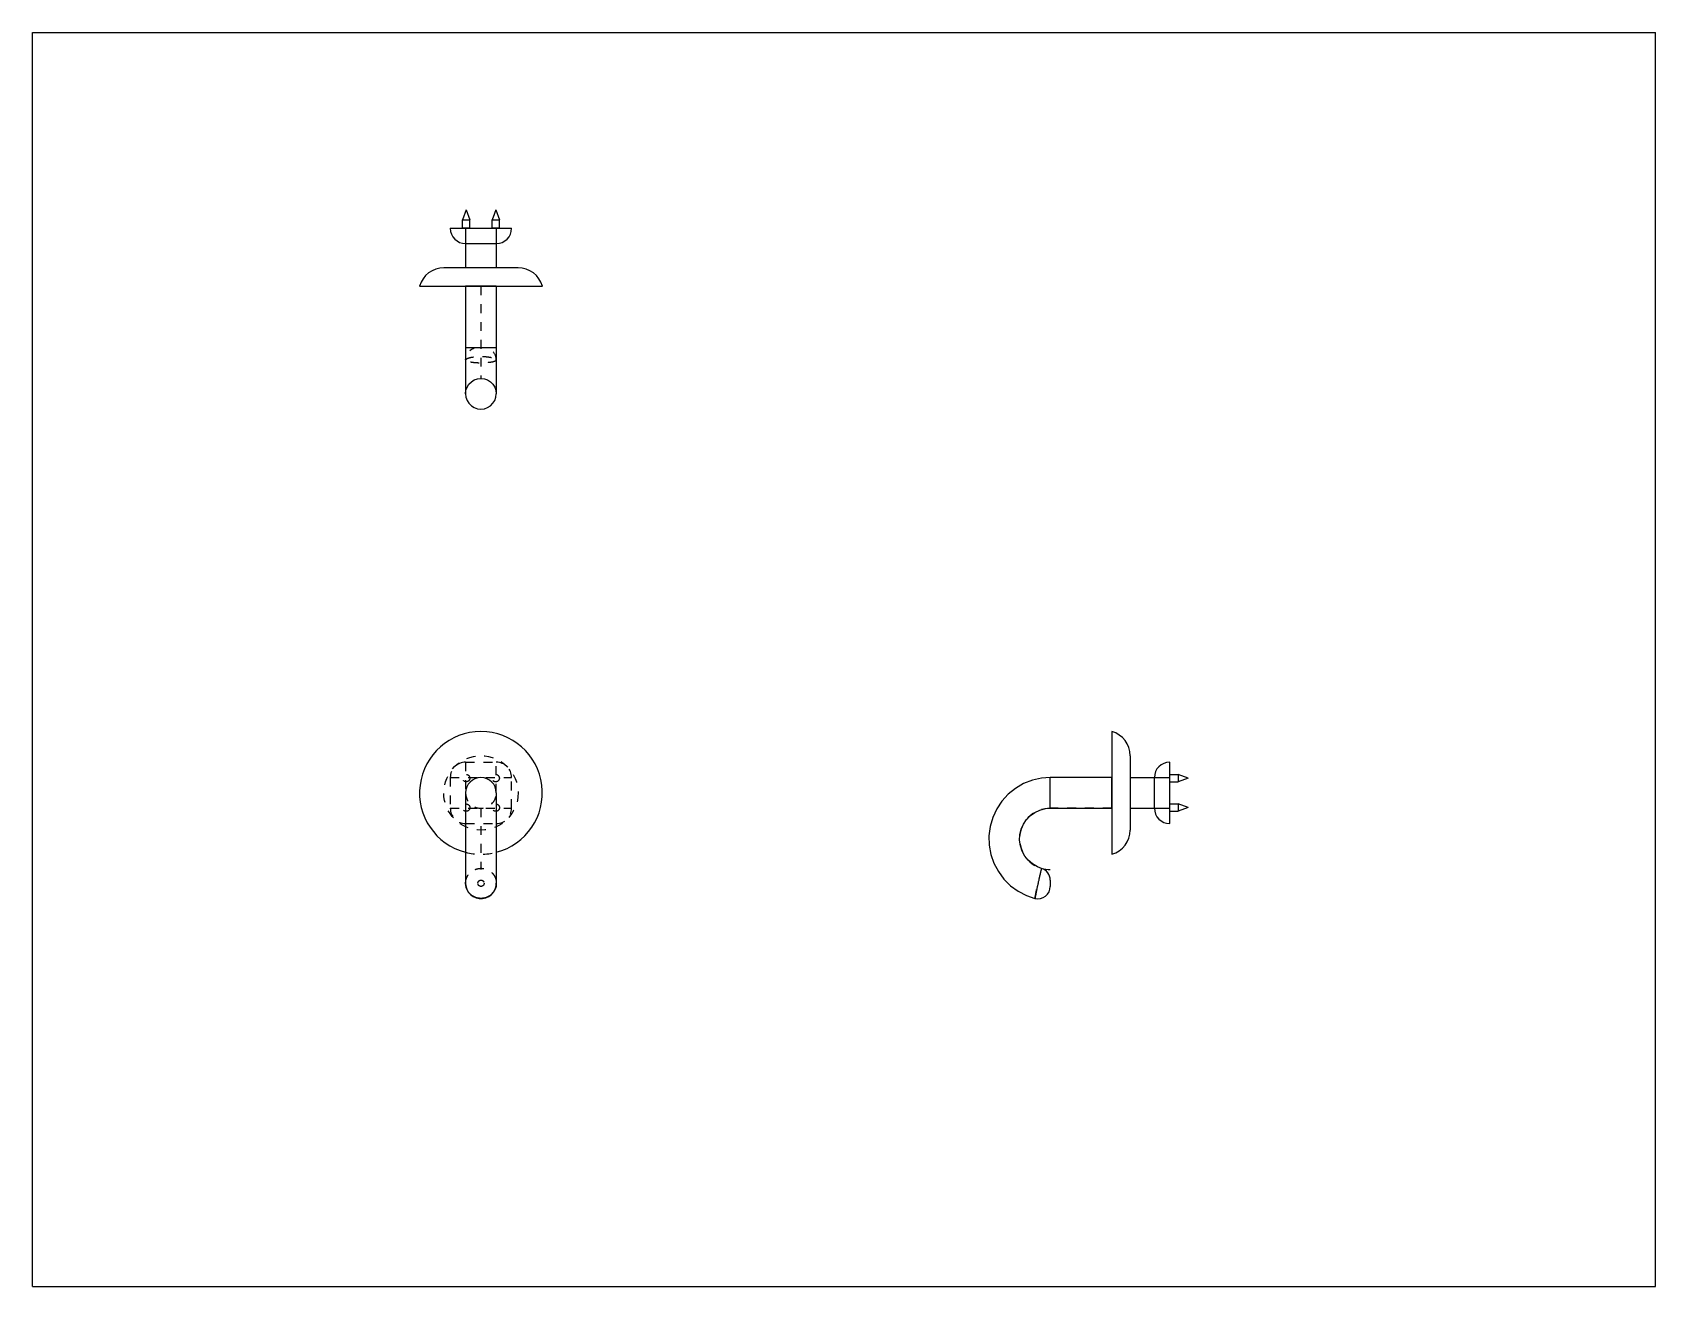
# Model space of a CAD drawing. Header units: inches. Extents: x 0 to 22, y 0 to 17.
import ezdxf

# ---------------------------------------------------------------- set-up
doc = ezdxf.new("R2010")
doc.units = ezdxf.units.IN
doc.header["$LTSCALE"] = 1.21
doc.header["$MEASUREMENT"] = 0
doc.linetypes.add('HIDDEN', pattern=[0.2, 0.1, -0.1])
doc.layers.get('0').update_dxf_attribs({"linetype": 'CONTINUOUS'})
for name, color, linetype in [('02___PRT_ALL_AXES', 7, 'CONTINUOUS'), ('03___PRT_ALL_CURVES', 7, 'CONTINUOUS'), ('DEFAULT_2', 8, 'HIDDEN')]:
    doc.layers.add(name, color=color, linetype=linetype)

msp = doc.modelspace()

# ---------------------------------------------------------------- linework, layer by layer
at = {"color": 7, "linetype": 'CONTINUOUS'}
for p, q in [((0, 0), (0, 17)), ((0, 17), (22, 17)), ((22, 0), (22, 17)), ((5.879, 14.596), (5.829, 14.458)), ((5.879, 14.596), (5.929, 14.458)), ((6.279, 14.596), (6.229, 14.458)), ((6.279, 14.596), (6.329, 14.458)), ((6.28, 14.596), (6.28, 14.594)), ((6.28, 14.596), (6.33, 14.458)), ((5.663, 14.346), (6.495, 14.346)), ((5.829, 14.346), (5.829, 14.458)), ((5.829, 14.458), (5.929, 14.458)), ((5.871, 14.346), (5.871, 13.81)), ((5.929, 14.346), (5.929, 14.458)), ((6.229, 14.346), (6.229, 14.458)), ((6.229, 14.458), (6.33, 14.458)), ((6.287, 14.346), (6.287, 13.81)), ((6.329, 14.346), (6.329, 14.458)), ((6.33, 14.346), (6.33, 14.458)), ((5.871, 14.138), (6.287, 14.138)), ((6.583, 13.81), (5.576, 13.81)), ((5.247, 13.56), (6.912, 13.56)), ((5.871, 13.56), (5.871, 12.103)), ((6.287, 13.559), (5.871, 13.559)), ((6.287, 13.56), (6.287, 12.103)), ((6.287, 12.727), (5.871, 12.727)), ((14.63, 7.524), (14.63, 5.859)), ((14.879, 7.195), (14.879, 6.188)), ((15.415, 6.275), (15.415, 7.108)), ((13.796, 6.484), (13.796, 6.9)), ((14.63, 6.9), (13.796, 6.9)), ((14.629, 6.484), (14.629, 6.9)), ((14.879, 6.9), (15.415, 6.9)), ((15.207, 6.484), (15.207, 6.9)), ((15.665, 6.892), (15.528, 6.942)), ((15.528, 6.942), (15.528, 6.842)), ((15.665, 6.892), (15.528, 6.842)), ((5.871, 6.692), (5.871, 5.466)), ((6.287, 6.692), (6.287, 5.466)), ((13.796, 6.484), (14.63, 6.484)), ((14.879, 6.484), (15.415, 6.484)), ((15.665, 6.492), (15.528, 6.542)), ((15.528, 6.542), (15.528, 6.442)), ((15.665, 6.492), (15.528, 6.442)), ((13.796, 5.51), (13.796, 5.423)), ((0, 0), (22, 0))]:
    msp.add_line(p, q, dxfattribs=at)
for points in [[(5.871, 12.103), (5.876, 12.057), (5.892, 12.013), (5.917, 11.973), (5.95, 11.94), (5.989, 11.916), (6.033, 11.9), (6.079, 11.895), (6.126, 11.9), (6.17, 11.916), (6.209, 11.94), (6.242, 11.973), (6.267, 12.013), (6.282, 12.057), (6.287, 12.103)], [(13.796, 6.9), (13.677, 6.891), (13.553, 6.863), (13.435, 6.817), (13.325, 6.753), (13.226, 6.674), (13.14, 6.58), (13.07, 6.474), (13.017, 6.358), (12.982, 6.236), (12.965, 6.11), (12.969, 5.983), (12.991, 5.858), (13.033, 5.737), (13.092, 5.625), (13.168, 5.523), (13.258, 5.433), (13.361, 5.359), (13.474, 5.301), (13.588, 5.262)], [(13.677, 5.669), (13.621, 5.691), (13.556, 5.729), (13.498, 5.778), (13.451, 5.836), (13.415, 5.903), (13.391, 5.974), (13.381, 6.049), (13.384, 6.125), (13.402, 6.198), (13.432, 6.267), (13.474, 6.33), (13.526, 6.384), (13.588, 6.428), (13.656, 6.459), (13.729, 6.478), (13.796, 6.484)], [(5.871, 5.466), (5.874, 5.43), (5.887, 5.386), (5.908, 5.347), (5.938, 5.313), (5.973, 5.286), (6.014, 5.268), (6.057, 5.258), (6.102, 5.258), (6.145, 5.268), (6.186, 5.286), (6.221, 5.313), (6.251, 5.348), (6.272, 5.387), (6.284, 5.43), (6.287, 5.466)]]:
    msp.add_lwpolyline(points, dxfattribs=at)
for centre, radius, start, end in [((5.871, 14.346), 0.208, 180, 270), ((6.287, 14.346), 0.208, 270, 360), ((5.576, 13.469), 0.341, 90, 164.4373), ((6.583, 13.469), 0.341, 15.5627, 90), ((6.079, 6.692), 0.832, 284.5041, 255.4959), ((14.538, 7.195), 0.341, 0, 74.4373), ((15.415, 6.9), 0.208, 90, 180), ((6.079, 6.692), 0.208, 0.0007, 179.9993), ((15.415, 6.484), 0.208, 180, 270), ((14.538, 6.188), 0.341, 285.5627, 360), ((13.63, 5.51), 0.166, 0, 73.4072), ((13.63, 5.423), 0.166, 255.5097, 360)]:
    msp.add_arc(centre, radius, start, end, dxfattribs=at)
for points, knots in [([(13.677, 5.669), (13.677, 5.669), (13.677, 5.669), (13.677, 5.669), (13.677, 5.668), (13.677, 5.667), (13.676, 5.665), (13.676, 5.663), (13.675, 5.659), (13.673, 5.653), (13.671, 5.645), (13.669, 5.635), (13.666, 5.625), (13.664, 5.617), (13.663, 5.61), (13.661, 5.603), (13.659, 5.595), (13.657, 5.587), (13.655, 5.579), (13.653, 5.571), (13.651, 5.562), (13.649, 5.553), (13.647, 5.544), (13.645, 5.535), (13.643, 5.525), (13.641, 5.516), (13.638, 5.503), (13.634, 5.486), (13.631, 5.473), (13.63, 5.466)], [0, 0, 0, 0, 0.001218, 0.002736, 0.004855, 0.010889, 0.019295, 0.030051, 0.043133, 0.076183, 0.118199, 0.168704, 0.227168, 0.259221, 0.293065, 0.328628, 0.365814, 0.404524, 0.444658, 0.486118, 0.528808, 0.572628, 0.617481, 0.663262, 0.709855, 0.757144, 0.805012, 0.902032, 1, 1, 1, 1]), ([(6.287, 5.466), (6.287, 5.453), (6.285, 5.426), (6.275, 5.394), (6.263, 5.37), (6.253, 5.353), (6.24, 5.337), (6.227, 5.322), (6.212, 5.308), (6.195, 5.297), (6.178, 5.286), (6.159, 5.278), (6.14, 5.271), (6.113, 5.264), (6.079, 5.261), (6.045, 5.264), (6.019, 5.271), (6, 5.278), (5.981, 5.286), (5.963, 5.297), (5.947, 5.308), (5.932, 5.322), (5.918, 5.337), (5.906, 5.353), (5.895, 5.37), (5.887, 5.388), (5.88, 5.407), (5.875, 5.427), (5.872, 5.446), (5.871, 5.46), (5.871, 5.466)], [0, 0, 0, 0, 0.061695, 0.123558, 0.154607, 0.185731, 0.216921, 0.248167, 0.279479, 0.310857, 0.34229, 0.373768, 0.405287, 0.436839, 0.499919, 0.563, 0.594551, 0.62607, 0.657548, 0.688981, 0.72036, 0.751672, 0.782918, 0.814108, 0.845232, 0.876281, 0.90727, 0.938222, 0.969132, 1, 1, 1, 1]), ([(13.63, 5.466), (13.628, 5.46), (13.626, 5.447), (13.622, 5.43), (13.619, 5.417), (13.617, 5.407), (13.615, 5.398), (13.613, 5.389), (13.611, 5.379), (13.609, 5.368), (13.607, 5.356), (13.604, 5.345), (13.603, 5.337), (13.601, 5.33), (13.6, 5.322), (13.599, 5.315), (13.597, 5.307), (13.595, 5.297), (13.593, 5.288), (13.592, 5.282), (13.591, 5.278), (13.591, 5.274), (13.59, 5.271), (13.59, 5.269), (13.589, 5.267), (13.589, 5.266), (13.589, 5.265), (13.589, 5.264), (13.589, 5.264), (13.588, 5.263), (13.588, 5.263), (13.588, 5.263), (13.588, 5.262), (13.588, 5.262), (13.588, 5.262), (13.588, 5.262), (13.588, 5.262), (13.588, 5.262), (13.588, 5.262)], [0, 0, 0, 0, 0.097922, 0.194902, 0.242752, 0.290024, 0.336603, 0.382371, 0.427212, 0.471023, 0.55516, 0.595292, 0.634001, 0.67119, 0.706756, 0.740607, 0.772668, 0.831158, 0.881695, 0.903813, 0.923741, 0.941421, 0.95682, 0.969915, 0.975592, 0.980683, 0.985186, 0.989099, 0.992417, 0.995139, 0.997261, 0.998097, 0.998781, 0.999314, 0.999695, 0.999828, 0.999924, 1, 1, 1, 1])]:
    msp.add_open_spline(points, degree=3, knots=knots, dxfattribs=at)
at = {"layer": '02___PRT_ALL_AXES', "color": 8, "linetype": 'HIDDEN'}
for p, q in [((5.929, 14.346), (5.829, 14.346)), ((6.33, 14.346), (6.229, 14.346)), ((15.415, 6.842), (15.415, 6.942)), ((15.415, 6.442), (15.415, 6.542))]:
    msp.add_line(p, q, dxfattribs=at)
at = {"layer": '02___PRT_ALL_AXES', "color": 7, "linetype": 'CONTINUOUS'}
for p, q in [((15.415, 6.942), (15.528, 6.942)), ((15.415, 6.842), (15.528, 6.842)), ((15.415, 6.542), (15.528, 6.542)), ((15.415, 6.442), (15.528, 6.442))]:
    msp.add_line(p, q, dxfattribs=at)
at = {"layer": '02___PRT_ALL_AXES', "color": 8, "linetype": 'HIDDEN'}
for centre in [(5.879, 6.892), (6.279, 6.892), (5.879, 6.492), (6.28, 6.492)]:
    msp.add_circle(centre, 0.05, dxfattribs=at)
at = {"layer": '03___PRT_ALL_CURVES', "color": 8, "linetype": 'HIDDEN'}
for p, q in [((6.079, 13.559), (6.079, 12.311)), ((6.079, 6.484), (6.079, 5.652)), ((14.629, 6.484), (13.796, 6.484))]:
    msp.add_line(p, q, dxfattribs=at)
msp.add_ellipse((13.796, 6.068), major_axis=(0, -0.416), ratio=1, start_param=9.424778, end_param=12.286235, dxfattribs=at)
at = {"layer": '03___PRT_ALL_CURVES', "color": 4, "linetype": 'CONTINUOUS'}
msp.add_ellipse((13.796, 6.068), major_axis=(0, -0.416), ratio=1, start_param=6.00305, end_param=6.283185, dxfattribs=at)
at = {"layer": 'DEFAULT_2', "color": 8, "linetype": 'HIDDEN'}
for p, q in [((6.28, 14.594), (6.23, 14.458)), ((6.23, 14.346), (6.23, 14.458)), ((5.871, 7.108), (5.871, 6.692)), ((5.871, 7.108), (6.287, 7.108)), ((6.287, 6.692), (6.287, 7.108)), ((5.663, 6.9), (5.663, 6.484)), ((5.663, 6.9), (6.495, 6.9)), ((6.495, 6.484), (6.495, 6.9)), ((5.663, 6.484), (6.495, 6.484)), ((5.871, 6.275), (6.287, 6.275))]:
    msp.add_line(p, q, dxfattribs=at)
msp.add_lwpolyline([(5.871, 12.103), (5.876, 12.149), (5.892, 12.193), (5.917, 12.233), (5.95, 12.266), (5.989, 12.291), (6.033, 12.306), (6.079, 12.311), (6.126, 12.306), (6.17, 12.291), (6.209, 12.266), (6.242, 12.233), (6.267, 12.193), (6.282, 12.149), (6.287, 12.103)], dxfattribs=at)
msp.add_circle((6.079, 6.692), 0.504, dxfattribs=at)
for centre, radius, start, end in [((6.038, 12.56), 0.166, 90, 179.9993), ((6.121, 12.56), 0.166, 359.9993, 90), ((5.871, 6.9), 0.208, 90, 180), ((6.287, 6.9), 0.208, 0, 90), ((6.079, 6.692), 0.208, 179.9993, 0.0007), ((5.871, 6.484), 0.208, 180, 270), ((6.287, 6.484), 0.208, 270, 360), ((6.079, 6.692), 0.832, 255.4959, 284.5041)]:
    msp.add_arc(centre, radius, start, end, dxfattribs=at)
for points, knots in [([(5.871, 12.56), (5.871, 12.561), (5.871, 12.563), (5.872, 12.565), (5.873, 12.567), (5.875, 12.569), (5.878, 12.572), (5.88, 12.574), (5.883, 12.576), (5.887, 12.578), (5.891, 12.58), (5.896, 12.582), (5.901, 12.584), (5.908, 12.587), (5.917, 12.589), (5.925, 12.592), (5.932, 12.593), (5.94, 12.595), (5.947, 12.597), (5.955, 12.598), (5.967, 12.6), (5.981, 12.602), (6, 12.604), (6.019, 12.606), (6.039, 12.607), (6.059, 12.608), (6.079, 12.608), (6.1, 12.608), (6.12, 12.607), (6.14, 12.606), (6.159, 12.604), (6.177, 12.602), (6.192, 12.6), (6.203, 12.598), (6.211, 12.597), (6.219, 12.595), (6.226, 12.593), (6.233, 12.592), (6.242, 12.589), (6.25, 12.587), (6.258, 12.584), (6.263, 12.582), (6.267, 12.58), (6.271, 12.578), (6.275, 12.576), (6.278, 12.574), (6.281, 12.572), (6.283, 12.569), (6.285, 12.567), (6.286, 12.565), (6.287, 12.563), (6.287, 12.561), (6.287, 12.56)], [0, 0, 0, 0, 0.005015, 0.010274, 0.015987, 0.022317, 0.029381, 0.037257, 0.045999, 0.055638, 0.066173, 0.077591, 0.089884, 0.103044, 0.131893, 0.147547, 0.163987, 0.181178, 0.199077, 0.217645, 0.236841, 0.276955, 0.319086, 0.362864, 0.40788, 0.453727, 0.499996, 0.546265, 0.592113, 0.637129, 0.680907, 0.723038, 0.763152, 0.782349, 0.800917, 0.818817, 0.836008, 0.852449, 0.868103, 0.896953, 0.910112, 0.922406, 0.933825, 0.94436, 0.953999, 0.962741, 0.970618, 0.977683, 0.984014, 0.989727, 0.994988, 1, 1, 1, 1]), ([(6.287, 12.56), (6.287, 12.56), (6.287, 12.558), (6.286, 12.556), (6.285, 12.554), (6.283, 12.552), (6.281, 12.55), (6.278, 12.548), (6.275, 12.546), (6.271, 12.544), (6.267, 12.542), (6.263, 12.54), (6.258, 12.538), (6.252, 12.537), (6.246, 12.535), (6.24, 12.533), (6.233, 12.532), (6.226, 12.53), (6.219, 12.529), (6.211, 12.528), (6.203, 12.527), (6.192, 12.525), (6.18, 12.524), (6.168, 12.523), (6.159, 12.522), (6.149, 12.521), (6.136, 12.52), (6.12, 12.519), (6.1, 12.519), (6.079, 12.519), (6.059, 12.519), (6.039, 12.519), (6.022, 12.52), (6.009, 12.521), (6, 12.522), (5.99, 12.523), (5.978, 12.524), (5.967, 12.525), (5.955, 12.527), (5.947, 12.528), (5.94, 12.529), (5.932, 12.53), (5.925, 12.532), (5.919, 12.533), (5.912, 12.535), (5.906, 12.537), (5.901, 12.538), (5.896, 12.54), (5.891, 12.542), (5.887, 12.544), (5.883, 12.546), (5.88, 12.548), (5.878, 12.55), (5.875, 12.552), (5.873, 12.554), (5.872, 12.556), (5.871, 12.558), (5.871, 12.56), (5.871, 12.56)], [0, 0, 0, 0, 0.005027, 0.010241, 0.015862, 0.022068, 0.028991, 0.036717, 0.045308, 0.054802, 0.0652, 0.076491, 0.088668, 0.101724, 0.115647, 0.130419, 0.14602, 0.162427, 0.179603, 0.197506, 0.216094, 0.235328, 0.275569, 0.296493, 0.317893, 0.339719, 0.361919, 0.407225, 0.453392, 0.499996, 0.5466, 0.592768, 0.638074, 0.660274, 0.6821, 0.7035, 0.724424, 0.764666, 0.7839, 0.802489, 0.820392, 0.837568, 0.853975, 0.869577, 0.884349, 0.898272, 0.911329, 0.923507, 0.934798, 0.945196, 0.95469, 0.963282, 0.971009, 0.977931, 0.984139, 0.98976, 0.994975, 1, 1, 1, 1]), ([(5.871, 5.466), (5.871, 5.473), (5.872, 5.486), (5.875, 5.506), (5.88, 5.526), (5.887, 5.544), (5.895, 5.562), (5.906, 5.58), (5.918, 5.596), (5.932, 5.61), (5.947, 5.624), (5.964, 5.636), (5.981, 5.646), (6, 5.654), (6.019, 5.661), (6.045, 5.667), (6.079, 5.671), (6.113, 5.667), (6.14, 5.661), (6.159, 5.654), (6.178, 5.646), (6.195, 5.636), (6.212, 5.624), (6.227, 5.61), (6.24, 5.596), (6.253, 5.58), (6.263, 5.562), (6.272, 5.544), (6.279, 5.526), (6.284, 5.506), (6.287, 5.486), (6.287, 5.473), (6.287, 5.466)], [0, 0, 0, 0, 0.030923, 0.061854, 0.092793, 0.123744, 0.154735, 0.185789, 0.216905, 0.248086, 0.279345, 0.31069, 0.342112, 0.373604, 0.405159, 0.436766, 0.499996, 0.563226, 0.594834, 0.626389, 0.657881, 0.689303, 0.720648, 0.751907, 0.783087, 0.814204, 0.845258, 0.876249, 0.907199, 0.93814, 0.969073, 1, 1, 1, 1]), ([(6.038, 5.466), (6.038, 5.469), (6.038, 5.473), (6.039, 5.479), (6.041, 5.484), (6.044, 5.489), (6.047, 5.494), (6.05, 5.498), (6.055, 5.502), (6.059, 5.505), (6.064, 5.507), (6.071, 5.509), (6.079, 5.51), (6.088, 5.509), (6.094, 5.507), (6.099, 5.505), (6.104, 5.502), (6.108, 5.498), (6.112, 5.494), (6.115, 5.489), (6.118, 5.484), (6.119, 5.479), (6.121, 5.473), (6.121, 5.469), (6.121, 5.466)], [0, 0, 0, 0, 0.062483, 0.093758, 0.125032, 0.18751, 0.218785, 0.250058, 0.312528, 0.343802, 0.375074, 0.437536, 0.499997, 0.562457, 0.624919, 0.656192, 0.687465, 0.749935, 0.781209, 0.812483, 0.874962, 0.906236, 0.937512, 1, 1, 1, 1]), ([(6.121, 5.466), (6.121, 5.464), (6.121, 5.46), (6.119, 5.454), (6.118, 5.449), (6.115, 5.444), (6.112, 5.439), (6.108, 5.435), (6.104, 5.432), (6.099, 5.429), (6.094, 5.426), (6.088, 5.424), (6.079, 5.423), (6.071, 5.424), (6.064, 5.426), (6.059, 5.429), (6.055, 5.432), (6.05, 5.435), (6.047, 5.439), (6.044, 5.444), (6.041, 5.449), (6.039, 5.454), (6.038, 5.46), (6.038, 5.464), (6.038, 5.466)], [0, 0, 0, 0, 0.062482, 0.093757, 0.125031, 0.187508, 0.218782, 0.250055, 0.312525, 0.343798, 0.375071, 0.437534, 0.499997, 0.562459, 0.624923, 0.656195, 0.687469, 0.749938, 0.781211, 0.812486, 0.874962, 0.906236, 0.937512, 1, 1, 1, 1]), ([(13.588, 5.262), (13.588, 5.262), (13.588, 5.262), (13.588, 5.262), (13.588, 5.262), (13.588, 5.262), (13.588, 5.263), (13.588, 5.263), (13.588, 5.263), (13.589, 5.264), (13.589, 5.264), (13.589, 5.265), (13.589, 5.267), (13.589, 5.269), (13.59, 5.271), (13.591, 5.274), (13.591, 5.278), (13.592, 5.282), (13.593, 5.287), (13.594, 5.292), (13.595, 5.297), (13.596, 5.303), (13.597, 5.309), (13.599, 5.315), (13.6, 5.322), (13.601, 5.33), (13.603, 5.337), (13.604, 5.345), (13.606, 5.353), (13.608, 5.362), (13.61, 5.37), (13.611, 5.379), (13.613, 5.389), (13.615, 5.398), (13.617, 5.407), (13.619, 5.417), (13.622, 5.43), (13.626, 5.447), (13.628, 5.46), (13.63, 5.466)], [0, 0, 0, 0, 0.000076, 0.000305, 0.000686, 0.001219, 0.001903, 0.002738, 0.004861, 0.007582, 0.010901, 0.014813, 0.019317, 0.030084, 0.043179, 0.058577, 0.076257, 0.096184, 0.118302, 0.142542, 0.168837, 0.197121, 0.227326, 0.259386, 0.293236, 0.328802, 0.365989, 0.404698, 0.444829, 0.486283, 0.528964, 0.572774, 0.617614, 0.663381, 0.709959, 0.757231, 0.805083, 0.902067, 1, 1, 1, 1])]:
    msp.add_open_spline(points, degree=3, knots=knots, dxfattribs=at)

doc.saveas('drawing.dxf')
